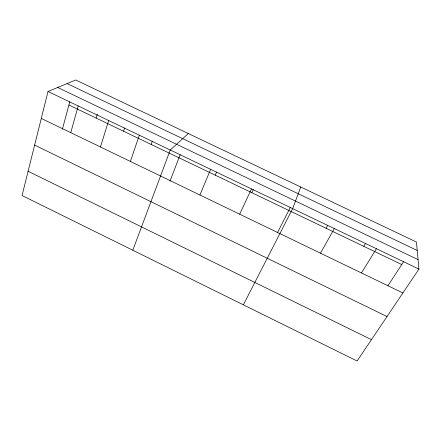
<?xml version="1.0" encoding="UTF-8"?>
<svg xmlns="http://www.w3.org/2000/svg" width="441" height="441" viewBox="0 0 441 441"><rect width="100%" height="100%" fill="white"/><g stroke="black" fill="none" stroke-linecap="round" stroke-linejoin="round"><path stroke-width="0.66" d="M48.008 91.485L22.05 195.528L357.105 361.008L418.95 269.087L416.431 242.037L75.709 79.992L48.008 91.485L418.95 269.087M62.368 129.263L69.816 101.744M70.758 132.653L78.211 105.945M96.149 118.083L97.318 114.158M100.46 146.991L108.657 120.52M123.563 131.22L124.621 127.978M130.387 161.434L139.334 135.211M151.169 144.455L152.31 141.236M132.796 250.223L170.259 150.017L188.296 133.535M300.734 187.012L292.67 208.626L243.366 304.836M169.961 181.207L180.198 154.587M199.927 194.999L210.644 169.355M215.247 175.16L216.586 172.007M239.7 214.199L251.447 188.886M251.855 192.706L253.31 189.591M277.598 232.407L290.338 207.413M326.103 228.289L327.751 225.329M320.464 253.184L334.322 228.57M363.753 246.332L365.512 243.404M361.46 272.973L376.416 248.724M387.948 285.713L403.636 261.656M67.076 83.57L417.214 250.444M57.672 87.472L418.068 259.622M68.928 105.035L401.751 264.545M41.283 118.425L402.887 292.967M34.635 145.089L387.022 316.544M28.103 171.273L371.476 339.653"/></g></svg>
